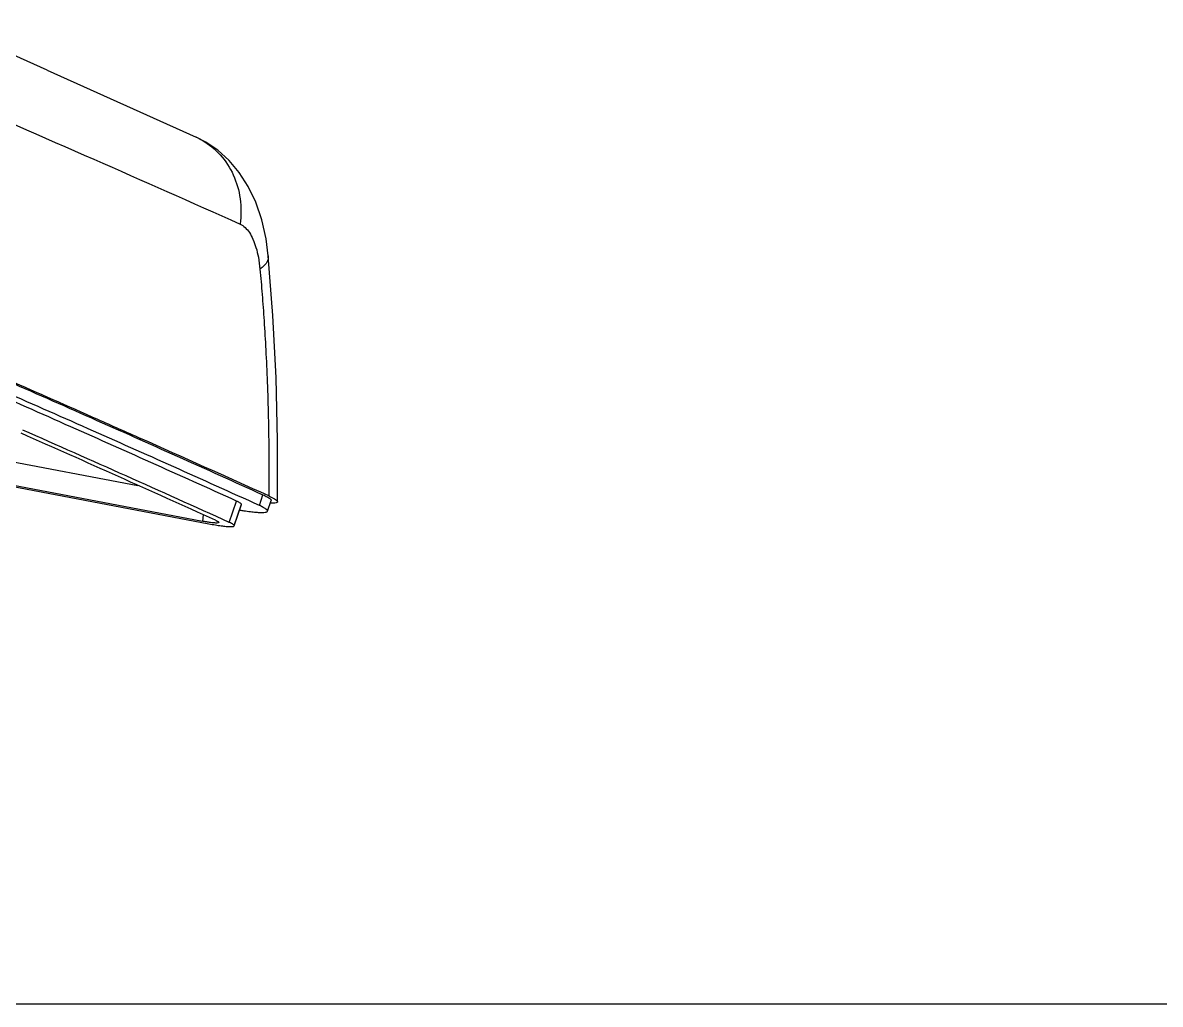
# Model space of a CAD drawing. Header units: millimetres. Extents: x -2947 to 97, y -3022 to 322.
# Drawn here: x -1471 to -1420.5, y -2056.5 to -2012.8 of the extents above; entities that cross this region are included whole.
import ezdxf

# ---------------------------------------------------------------- set-up
doc = ezdxf.new("R2010")
doc.units = ezdxf.units.MM
doc.layers.get('0').update_dxf_attribs({"linetype": 'CONTINUOUS'})
doc.layers.get('Defpoints').update_dxf_attribs({"linetype": 'CONTINUOUS'})

msp = doc.modelspace()

# ---------------------------------------------------------------- linework, layer by layer
at = {"color": 7}
for p, q in [((-1469.959, -2014.916), (-1471.444, -2014.256)), ((-1469.959, -2014.916), (-1463.332, -2017.894)), ((-1462.904, -2018.115), (-1463.332, -2017.894)), ((-1462.368, -2018.48), (-1462.904, -2018.115)), ((-1461.867, -2018.93), (-1462.368, -2018.48)), ((-1461.413, -2019.466), (-1461.867, -2018.93)), ((-1461.014, -2020.087), (-1461.413, -2019.466)), ((-1460.677, -2020.794), (-1461.014, -2020.087)), ((-1460.41, -2021.58), (-1460.677, -2020.794)), ((-1460.224, -2022.412), (-1460.41, -2021.58)), ((-1460.123, -2023.181), (-1460.224, -2022.412)), ((-1460.123, -2023.18), (-1460.123, -2023.181)), ((-1459.918, -2025.826), (-1460.123, -2023.18)), ((-1459.779, -2028.594), (-1459.918, -2025.826)), ((-1496.895, -2027.497), (-1465.925, -2033.387)), ((-1498.706, -2028.256), (-1462.771, -2035.091)), ((-1498.604, -2028.214), (-1463.047, -2034.976)), ((-1459.713, -2031.394), (-1459.779, -2028.594)), ((-1459.719, -2034.116), (-1459.713, -2031.394)), ((-1460.52, -2034.277), (-1460.361, -2033.802)), ((-1461.86, -2035.03), (-1461.543, -2034.079)), ((-1461.645, -2035.161), (-1461.321, -2034.214)), ((-1461.641, -2035.183), (-1461.316, -2034.238)), ((-1461.316, -2034.238), (-1461.321, -2034.214)), ((-1460.16, -2034.534), (-1459.998, -2034.061)), ((-1459.719, -2034.116), (-1459.721, -2034.127)), ((-1463.017, -2034.69), (-1463.047, -2034.976)), ((-1462.33, -2035.02), (-1462.327, -2035.031)), ((-1461.641, -2035.183), (-1461.645, -2035.161))]:
    msp.add_line(p, q, dxfattribs=at)
for centre, radius, start, end in [((-1926.999, -3062.509), 1127.86, 65.643747, 66.154819), ((-1926.132, -3059.129), 1124.258, 65.643239, 66.125579), ((-1909.682, -3026.551), 1089.755, 65.635011, 65.963571)]:
    msp.add_arc(centre, radius, start, end, dxfattribs=at)
for points, start_tangent, end_tangent in [([(-1481.951, -2012.807), (-1474.741, -2015.894), (-1467.887, -2018.878), (-1461.376, -2021.761)], (0.920465, -0.390824), (0.913029, -0.407894)), ([(-1463.332, -2017.894), (-1463.062, -2018.033), (-1462.257, -2018.687), (-1461.68, -2019.578), (-1461.378, -2020.632), (-1461.376, -2021.761)], (0.910721, -0.413023), (-0.131033, -0.991378)), ([(-1461.376, -2021.761), (-1461.154, -2021.913), (-1460.965, -2022.143), (-1460.805, -2022.44), (-1460.671, -2022.805), (-1460.566, -2023.241), (-1460.494, -2023.765)], (0.912907, -0.408168), (0.090412, -0.995904)), ([(-1460.131, -2023.181), (-1460.166, -2023.401), (-1460.494, -2023.765)], (0.062065, -0.998072), (-0.801605, -0.597854)), ([(-1461.543, -2034.079), (-1469.15, -2030.669), (-1477.041, -2027.201), (-1485.211, -2023.677)], (-0.910936, 0.412549), (-0.91952, 0.393042)), ([(-1460.52, -2034.277), (-1468.141, -2030.862), (-1476.045, -2027.39), (-1484.229, -2023.861)], (-0.910985, 0.41244), (-0.919551, 0.392971)), ([(-1484.077, -2023.382), (-1475.893, -2026.911), (-1467.986, -2030.385), (-1460.361, -2033.802)], (0.919553, -0.392967), (0.910985, -0.41244)), ([(-1483.814, -2023.433), (-1475.63, -2026.964), (-1467.726, -2030.438), (-1465.805, -2031.292)], (0.919504, -0.393082), (0.913272, -0.40735)), ([(-1460.494, -2023.765), (-1460.399, -2024.889), (-1460.314, -2026.061), (-1460.237, -2027.36), (-1460.172, -2028.787), (-1460.125, -2030.339), (-1460.101, -2032.021), (-1460.105, -2033.854)], (0.090334, -0.995912), (-0.011481, -0.999934)), ([(-1460.361, -2033.802), (-1460.259, -2033.85), (-1460.174, -2033.895), (-1460.105, -2033.936), (-1460.052, -2033.973), (-1460.017, -2034.006), (-1460.006, -2034.021), (-1459.999, -2034.035), (-1459.996, -2034.048), (-1459.998, -2034.06), (-1459.998, -2034.061)], (0.910952, -0.412512), (-0.328702, -0.944434)), ([(-1460.105, -2033.854), (-1459.961, -2033.923), (-1459.848, -2033.986), (-1459.77, -2034.042), (-1459.727, -2034.089), (-1459.719, -2034.116)], (0.910921, -0.41258), (0.009941, -0.999951)), ([(-1461.321, -2034.214), (-1461.361, -2034.177), (-1461.435, -2034.131), (-1461.543, -2034.079)], (-0.571932, 0.820301), (-0.910936, 0.412549)), ([(-1461.4, -2034.481), (-1461.205, -2034.512), (-1460.918, -2034.551), (-1460.672, -2034.577), (-1460.47, -2034.59), (-1460.315, -2034.587), (-1460.212, -2034.571), (-1460.163, -2034.539), (-1460.161, -2034.533)], (0.986756, -0.162213), (0.193367, 0.981126)), ([(-1460.161, -2034.533), (-1460.168, -2034.494), (-1460.23, -2034.435), (-1460.347, -2034.362), (-1460.52, -2034.277)], (0.193367, 0.981126), (-0.910985, 0.41244)), ([(-1459.781, -2034.162), (-1459.899, -2034.179), (-1460.039, -2034.181)], (-0.963475, -0.2678), (-0.999815, 0.019238)), ([(-1459.721, -2034.127), (-1459.781, -2034.162)], (-0.545379, -0.83819), (-0.963475, -0.2678)), ([(-1462.329, -2035.031), (-1462.334, -2035.042), (-1462.375, -2035.055), (-1462.452, -2035.058), (-1462.561, -2035.051), (-1462.699, -2035.034), (-1462.863, -2035.009), (-1463.047, -2034.976)], (-0.201655, -0.979457), (-0.982391, 0.186837)), ([(-1462.469, -2034.936), (-1462.402, -2034.969), (-1462.356, -2034.997), (-1462.33, -2035.02)], (0.910936, -0.412549), (0.591136, -0.806572)), ([(-1462.771, -2035.091), (-1462.478, -2035.143), (-1462.219, -2035.183), (-1462.003, -2035.208), (-1461.832, -2035.219), (-1461.714, -2035.215), (-1461.65, -2035.195), (-1461.644, -2035.182)], (0.982391, -0.186837), (0.294891, 0.955531)), ([(-1461.645, -2035.161), (-1461.684, -2035.124), (-1461.756, -2035.081), (-1461.86, -2035.03)], (-0.573159, 0.819444), (-0.910936, 0.412549))]:
    msp.add_spline(points, degree=3, dxfattribs=dict(at, start_tangent=start_tangent, end_tangent=end_tangent))
at = {"layer": 'Defpoints'}
msp.add_line((-1417.61, -2056.462), (-1674.301, -2056.462), dxfattribs=at)

doc.saveas('drawing.dxf')
